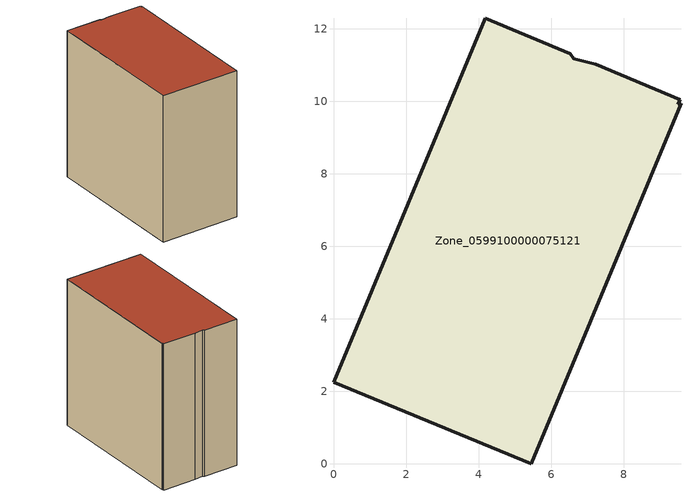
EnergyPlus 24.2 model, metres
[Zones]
Zone_0599100000075121
 floor ground (C_G): 5.46,0 0,2.24 4.19,12.29 6.53,11.31 6.63,11.18 7.24,11.01 9.56,10.04 9.5,9.91 9.59,9.94 z0
 wall outside (C_F): 0,2.24 5.46,0 9.59,9.94 9.5,9.91 9.56,10.04 7.24,11.01 6.63,11.18 6.53,11.31 4.19,12.29 0,2.24 z0:10.87
 roof outside (C_R): 6.63,11.18 6.53,11.31 4.19,12.29 0,2.24 5.46,0 9.59,9.94 9.5,9.91 9.56,10.04 7.24,11.01 z10.87
[BUILDING]
Pand.0599100000075121: North Axis=0; Terrain=City; Loads Convergence Tolerance Value=0.04; Temperature Convergence Tolerance Value=0.4; Solar Distribution=FullExterior; Maximum Number of Warmup Days=25; Minimum Number of Warmup Days=1
[Site:Location]
Rotterdam.The.Hague.AP_ZH_NLD Design_Conditions: Latitude=51.96; Longitude=4.45; Time Zone=1; Elevation=-4.5
[SITE:GROUNDTEMPERATURE:BUILDINGSURFACE]
18, 18, 18, 18, 18, 18, 18, 18, 18, 18, 18, 18
[MATERIAL] Thermal Absorptance=0.9; Solar Absorptance=0.7; Visible Absorptance=0.7
Name | Roughness | Thickness | Conductivity | Density | Specific Heat
G.TI.1946 | MediumSmooth | 0.15 | 1 | 540 | 1210
F.TI.1946 | Rough | 0.3 | 0.857143 | 1920 | 840
R.TI.1946 | MediumRough | 0.2 | 0.1 | 1500 | 1000
[CONSTRUCTION]
C_G: G.TI.1946
C_F: F.TI.1946
C_R: R.TI.1946
[ZONE]
Zone_0599100000075121: Type=1; Multiplier=1; Ceiling Height=Autocalculate; Volume=Autocalculate; Floor Area=autocalculate; Part of Total Floor Area=Yes
[ZONEINFILTRATION:DESIGNFLOWRATE]
Infil_Zone_0599100000075121: Zone or ZoneList or Space or SpaceList=Zone_0599100000075121; Schedule=AlwaysOn; Design Flow Rate Calculation Method=Flow/Area; Flow Rate per Floor Area=0.003; Constant Term Coefficient=1; Temperature Term Coefficient=0; Velocity Term Coefficient=0; Velocity Squared Term Coefficient=0
[HVACTEMPLATE:ZONE:IDEALLOADSAIRSYSTEM]
Zone_0599100000075121: Maximum Heating Supply Air Temperature=50; Minimum Cooling Supply Air Temperature=13; Maximum Heating Supply Air Humidity Ratio=0.0156; Minimum Cooling Supply Air Humidity Ratio=0.0077; Heating Limit=NoLimit; Cooling Limit=NoLimit; Dehumidification Control Type=ConstantSensibleHeatRatio; Cooling Sensible Heat Ratio=0.7; Dehumidification Setpoint=60; Humidification Control Type=None; Humidification Setpoint=30; Outdoor Air Method=None; Outdoor Air Flow Rate per Person=0.00944; Outdoor Air Flow Rate per Zone Floor Area=0; Outdoor Air Flow Rate per Zone=0; Demand Controlled Ventilation Type=None; Outdoor Air Economizer Type=NoEconomizer; Heat Recovery Type=None; Sensible Heat Recovery Effectiveness=0.7; Latent Heat Recovery Effectiveness=0.65
[ZONECONTROL:THERMOSTAT]
ThermostatControl_Zone_0599100000075121: Zone or ZoneList=Zone_0599100000075121; Control Type Schedule=DualSetpointControlType; Control 1=Thermostat_Zone_0599100000075121; Temperature Difference Between Cutout And Setpoint=0
[THERMOSTATSETPOINT:DUALSETPOINT]
Thermostat_Zone_0599100000075121: Heating Setpoint Temperature Schedule=HeatingSetpoint_Zone_0599100000075121; Cooling Setpoint Temperature Schedule=CoolingSetpoint_Zone_0599100000075121
[SCHEDULE:COMPACT]
HeatingSetpoint_Zone_0599100000075121: Through: 12/31, For: AllDays, Until: 24:00, 21
CoolingSetpoint_Zone_0599100000075121: Through: 12/31, For: AllDays, Until: 24:00, 24
DualSetpointControlType: Through: 12/31, For: AllDays, Until: 24:00, 4
AlwaysOn: Through: 12/31, For: AllDays, Until: 24:00, 1
